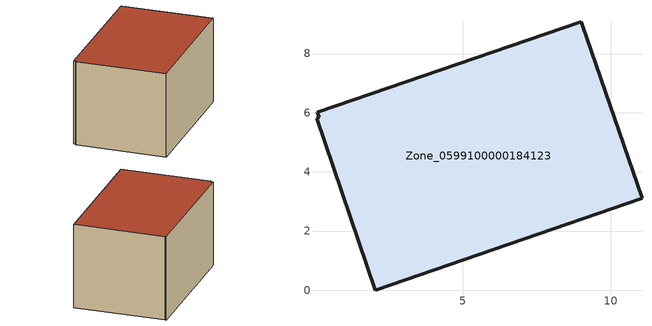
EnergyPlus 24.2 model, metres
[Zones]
Zone_0599100000184123
 floor ground (C_G): 11.06,3.11 2.05,0 0.06,5.82 0.14,5.85 0.09,6.02 9.01,9.07 9.04,8.96 z0
 wall outside (C_F): 9.04,8.96 9.01,9.07 0.09,6.02 0.14,5.85 0.06,5.82 2.05,0 11.06,3.11 9.04,8.96 z0:5.83
 roof outside (C_R): 11.06,3.11 9.04,8.96 9.01,9.07 0.09,6.02 0.14,5.85 0.06,5.82 2.05,0 z5.83
[BUILDING]
Pand.0599100000184123: North Axis=0; Terrain=City; Loads Convergence Tolerance Value=0.04; Temperature Convergence Tolerance Value=0.4; Solar Distribution=FullExterior; Maximum Number of Warmup Days=25; Minimum Number of Warmup Days=1
[Site:Location]
Rotterdam.The.Hague.AP_ZH_NLD Design_Conditions: Latitude=51.96; Longitude=4.45; Time Zone=1; Elevation=-4.5
[SITE:GROUNDTEMPERATURE:BUILDINGSURFACE]
18, 18, 18, 18, 18, 18, 18, 18, 18, 18, 18, 18
[MATERIAL] Thermal Absorptance=0.9; Solar Absorptance=0.7; Visible Absorptance=0.7
Name | Roughness | Thickness | Conductivity | Density | Specific Heat
G.TC.1946-1964 | MediumSmooth | 0.15 | 1 | 540 | 1210
F.TC.1946-1964 | Rough | 0.3 | 0.857143 | 1920 | 840
R.TC.1946-1964 | MediumRough | 0.2 | 0.235294 | 1500 | 1000
[CONSTRUCTION]
C_G: G.TC.1946-1964
C_F: F.TC.1946-1964
C_R: R.TC.1946-1964
[ZONE]
Zone_0599100000184123: Type=1; Multiplier=1; Ceiling Height=Autocalculate; Volume=Autocalculate; Floor Area=autocalculate; Part of Total Floor Area=Yes
[ZONEINFILTRATION:DESIGNFLOWRATE]
Infil_Zone_0599100000184123: Zone or ZoneList or Space or SpaceList=Zone_0599100000184123; Schedule=AlwaysOn; Design Flow Rate Calculation Method=Flow/Area; Flow Rate per Floor Area=0.003; Constant Term Coefficient=1; Temperature Term Coefficient=0; Velocity Term Coefficient=0; Velocity Squared Term Coefficient=0
[HVACTEMPLATE:ZONE:IDEALLOADSAIRSYSTEM]
Zone_0599100000184123: Maximum Heating Supply Air Temperature=50; Minimum Cooling Supply Air Temperature=13; Maximum Heating Supply Air Humidity Ratio=0.0156; Minimum Cooling Supply Air Humidity Ratio=0.0077; Heating Limit=NoLimit; Cooling Limit=NoLimit; Dehumidification Control Type=ConstantSensibleHeatRatio; Cooling Sensible Heat Ratio=0.7; Dehumidification Setpoint=60; Humidification Control Type=None; Humidification Setpoint=30; Outdoor Air Method=None; Outdoor Air Flow Rate per Person=0.00944; Outdoor Air Flow Rate per Zone Floor Area=0; Outdoor Air Flow Rate per Zone=0; Demand Controlled Ventilation Type=None; Outdoor Air Economizer Type=NoEconomizer; Heat Recovery Type=None; Sensible Heat Recovery Effectiveness=0.7; Latent Heat Recovery Effectiveness=0.65
[ZONECONTROL:THERMOSTAT]
ThermostatControl_Zone_0599100000184123: Zone or ZoneList=Zone_0599100000184123; Control Type Schedule=DualSetpointControlType; Control 1=Thermostat_Zone_0599100000184123; Temperature Difference Between Cutout And Setpoint=0
[THERMOSTATSETPOINT:DUALSETPOINT]
Thermostat_Zone_0599100000184123: Heating Setpoint Temperature Schedule=HeatingSetpoint_Zone_0599100000184123; Cooling Setpoint Temperature Schedule=CoolingSetpoint_Zone_0599100000184123
[SCHEDULE:COMPACT]
HeatingSetpoint_Zone_0599100000184123: Through: 12/31, For: AllDays, Until: 24:00, 21
CoolingSetpoint_Zone_0599100000184123: Through: 12/31, For: AllDays, Until: 24:00, 24
DualSetpointControlType: Through: 12/31, For: AllDays, Until: 24:00, 4
AlwaysOn: Through: 12/31, For: AllDays, Until: 24:00, 1
